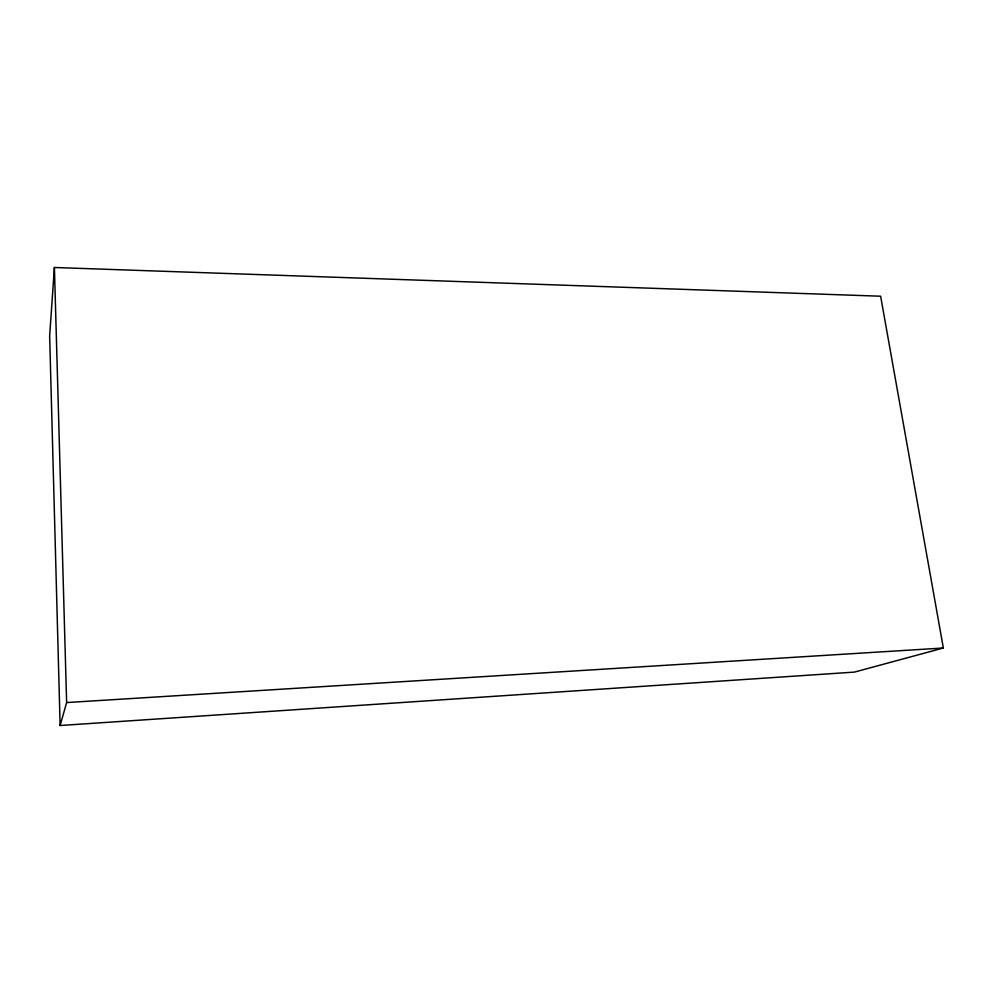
<?xml version="1.0" encoding="UTF-8"?>
<svg xmlns="http://www.w3.org/2000/svg" width="993" height="993" viewBox="0 0 993 993"><rect width="100%" height="100%" fill="white"/><g stroke="black" fill="none" stroke-linecap="round" stroke-linejoin="round"><path stroke-width="1.49" d="M54.404 267.489L49.65 336.019L60.126 725.511L854.414 672.1L943.35 648.007L880.63 296.212L54.404 267.489L66.63 702.56L60.126 725.511M66.63 702.56L943.35 648.007"/></g></svg>
